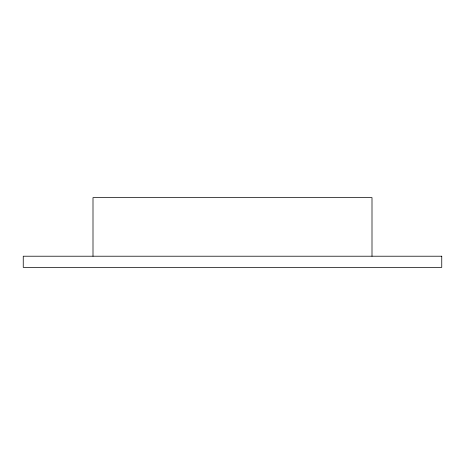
<?xml version="1.0" encoding="UTF-8"?>
<svg xmlns="http://www.w3.org/2000/svg" width="465" height="465" viewBox="0 0 465 465"><rect width="100%" height="100%" fill="white"/><g stroke="black" fill="none" stroke-linecap="round" stroke-linejoin="round"><path stroke-width="0.7" d="M372 256.215L372 197.625L93 197.625L93 256.215M441.75 256.215L23.25 256.215L23.25 267.375L441.75 267.375L441.75 256.215"/></g></svg>
